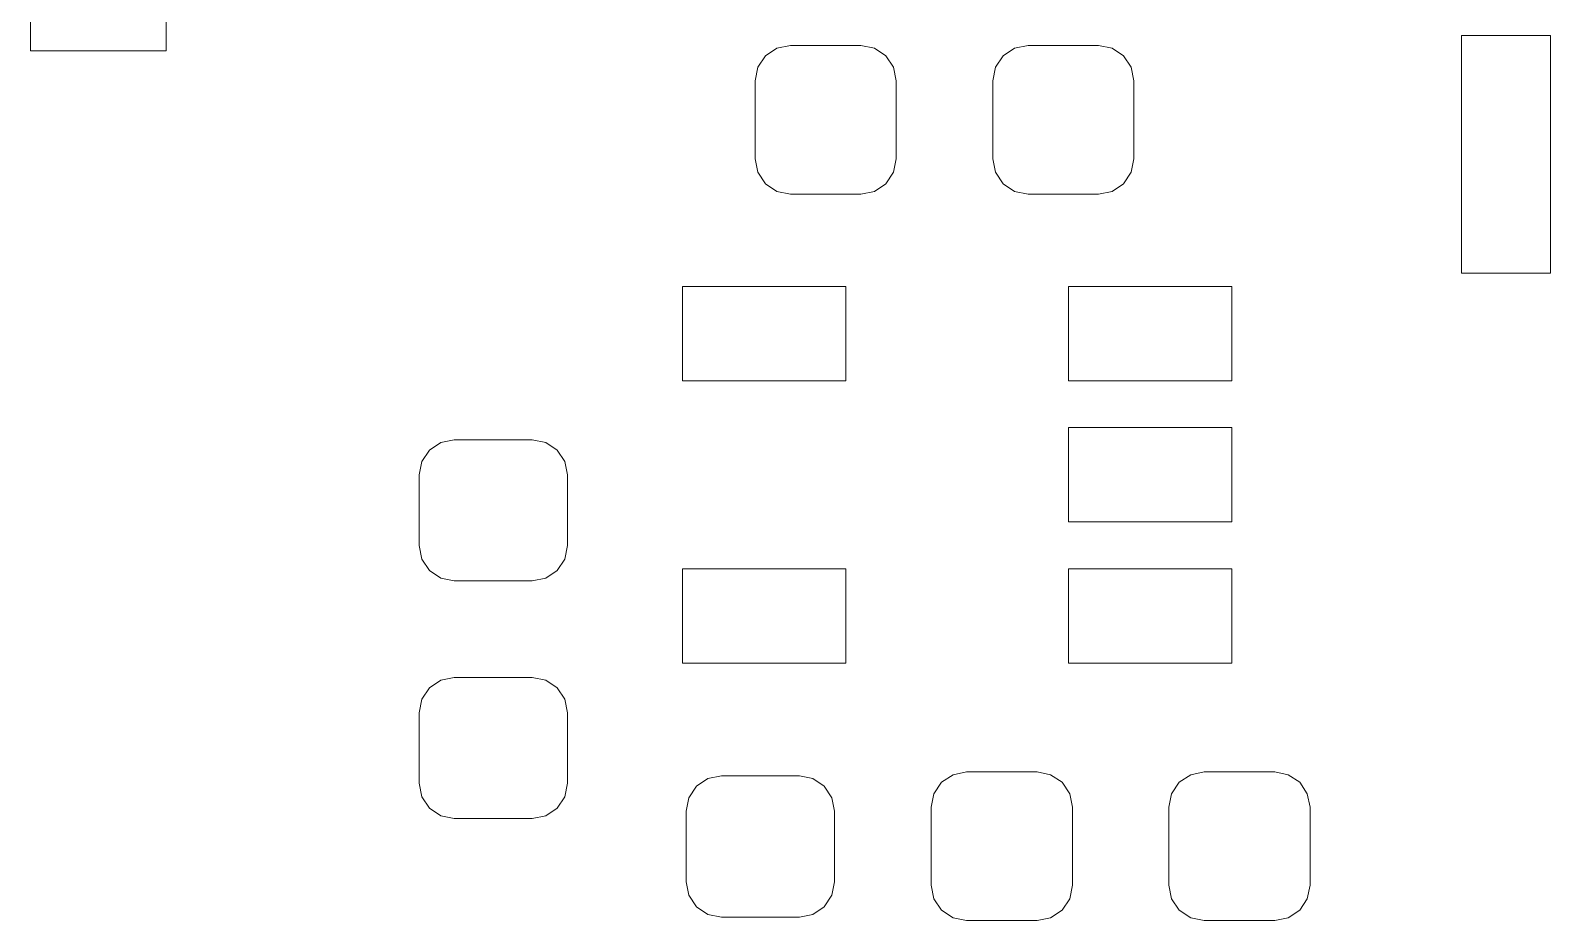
# Model space of a CAD drawing. Header units: millimetres. Extents: x -38 to 35, y -96 to 126.
# Drawn here: x -35.47 to -25.24, y -41.81 to -35.82 of the extents above; entities that cross this region are included whole.
import ezdxf

# ---------------------------------------------------------------- set-up
doc = ezdxf.new("R2010")
doc.units = ezdxf.units.MM
doc.header["$MEASUREMENT"] = 0
doc.layers.add('Layer 1', color=7, linetype='Continuous')

msp = doc.modelspace()

# ---------------------------------------------------------------- linework, layer by layer
at = {"layer": 'Layer 1', "lineweight": 9}
for points, knots in [([(-34.5571, -35.0378), (-34.5571, -35.0378), (-35.4715, -35.0378), (-35.4715, -35.0378), (-35.4715, -35.0378), (-35.4715, -35.0378), (-35.4715, -35.9522), (-35.4715, -35.9522), (-35.4715, -35.9522), (-35.4715, -35.9522), (-34.5571, -35.9522), (-34.5571, -35.9522), (-34.5571, -35.9522), (-34.5571, -35.9522), (-34.5571, -35.0378), (-34.5571, -35.0378)], [0, 0, 0, 0, 0.2, 0.2, 0.2, 0.2, 0.4, 0.4, 0.4, 0.4, 0.6, 0.6, 0.6, 0.6, 1, 1, 1, 1]), ([(-29.6415, -36.1539), (-29.6415, -36.1539), (-29.6596, -36.063), (-29.6596, -36.063), (-29.6596, -36.063), (-29.6596, -36.063), (-29.7111, -35.986), (-29.7111, -35.986), (-29.7111, -35.986), (-29.7111, -35.986), (-29.7881, -35.9345), (-29.7881, -35.9345), (-29.7881, -35.9345), (-29.7881, -35.9345), (-29.879, -35.9164), (-29.879, -35.9164), (-29.879, -35.9164), (-29.879, -35.9164), (-30.354, -35.9164), (-30.354, -35.9164), (-30.354, -35.9164), (-30.354, -35.9164), (-30.4449, -35.9345), (-30.4449, -35.9345), (-30.4449, -35.9345), (-30.4449, -35.9345), (-30.5219, -35.986), (-30.5219, -35.986), (-30.5219, -35.986), (-30.5219, -35.986), (-30.5734, -36.063), (-30.5734, -36.063), (-30.5734, -36.063), (-30.5734, -36.063), (-30.5915, -36.1539), (-30.5915, -36.1539), (-30.5915, -36.1539), (-30.5915, -36.1539), (-30.5915, -36.6789), (-30.5915, -36.6789), (-30.5915, -36.6789), (-30.5915, -36.6789), (-30.5734, -36.7698), (-30.5734, -36.7698), (-30.5734, -36.7698), (-30.5734, -36.7698), (-30.5219, -36.8468), (-30.5219, -36.8468), (-30.5219, -36.8468), (-30.5219, -36.8468), (-30.4449, -36.8983), (-30.4449, -36.8983), (-30.4449, -36.8983), (-30.4449, -36.8983), (-30.354, -36.9164), (-30.354, -36.9164), (-30.354, -36.9164), (-30.354, -36.9164), (-29.879, -36.9164), (-29.879, -36.9164), (-29.879, -36.9164), (-29.879, -36.9164), (-29.7881, -36.8983), (-29.7881, -36.8983), (-29.7881, -36.8983), (-29.7881, -36.8983), (-29.7111, -36.8468), (-29.7111, -36.8468), (-29.7111, -36.8468), (-29.7111, -36.8468), (-29.6596, -36.7698), (-29.6596, -36.7698), (-29.6596, -36.7698), (-29.6596, -36.7698), (-29.6415, -36.6789), (-29.6415, -36.6789), (-29.6415, -36.6789), (-29.6415, -36.6789), (-29.6415, -36.1539), (-29.6415, -36.1539)], [0, 0, 0, 0, 0.047619, 0.047619, 0.047619, 0.047619, 0.0952381, 0.0952381, 0.0952381, 0.0952381, 0.1428571, 0.1428571, 0.1428571, 0.1428571, 0.1904762, 0.1904762, 0.1904762, 0.1904762, 0.2380952, 0.2380952, 0.2380952, 0.2380952, 0.2857143, 0.2857143, 0.2857143, 0.2857143, 0.3333333, 0.3333333, 0.3333333, 0.3333333, 0.3809524, 0.3809524, 0.3809524, 0.3809524, 0.4285714, 0.4285714, 0.4285714, 0.4285714, 0.4761905, 0.4761905, 0.4761905, 0.4761905, 0.5238095, 0.5238095, 0.5238095, 0.5238095, 0.5714286, 0.5714286, 0.5714286, 0.5714286, 0.6190476, 0.6190476, 0.6190476, 0.6190476, 0.6666667, 0.6666667, 0.6666667, 0.6666667, 0.7142857, 0.7142857, 0.7142857, 0.7142857, 0.7619048, 0.7619048, 0.7619048, 0.7619048, 0.8095238, 0.8095238, 0.8095238, 0.8095238, 0.8571429, 0.8571429, 0.8571429, 0.8571429, 0.9047619, 0.9047619, 0.9047619, 0.9047619, 1, 1, 1, 1]), ([(-28.0415, -36.1539), (-28.0415, -36.1539), (-28.0596, -36.063), (-28.0596, -36.063), (-28.0596, -36.063), (-28.0596, -36.063), (-28.1111, -35.986), (-28.1111, -35.986), (-28.1111, -35.986), (-28.1111, -35.986), (-28.1881, -35.9345), (-28.1881, -35.9345), (-28.1881, -35.9345), (-28.1881, -35.9345), (-28.279, -35.9164), (-28.279, -35.9164), (-28.279, -35.9164), (-28.279, -35.9164), (-28.754, -35.9164), (-28.754, -35.9164), (-28.754, -35.9164), (-28.754, -35.9164), (-28.8449, -35.9345), (-28.8449, -35.9345), (-28.8449, -35.9345), (-28.8449, -35.9345), (-28.9219, -35.986), (-28.9219, -35.986), (-28.9219, -35.986), (-28.9219, -35.986), (-28.9734, -36.063), (-28.9734, -36.063), (-28.9734, -36.063), (-28.9734, -36.063), (-28.9915, -36.1539), (-28.9915, -36.1539), (-28.9915, -36.1539), (-28.9915, -36.1539), (-28.9915, -36.6789), (-28.9915, -36.6789), (-28.9915, -36.6789), (-28.9915, -36.6789), (-28.9734, -36.7698), (-28.9734, -36.7698), (-28.9734, -36.7698), (-28.9734, -36.7698), (-28.9219, -36.8468), (-28.9219, -36.8468), (-28.9219, -36.8468), (-28.9219, -36.8468), (-28.8449, -36.8983), (-28.8449, -36.8983), (-28.8449, -36.8983), (-28.8449, -36.8983), (-28.754, -36.9164), (-28.754, -36.9164), (-28.754, -36.9164), (-28.754, -36.9164), (-28.279, -36.9164), (-28.279, -36.9164), (-28.279, -36.9164), (-28.279, -36.9164), (-28.1881, -36.8983), (-28.1881, -36.8983), (-28.1881, -36.8983), (-28.1881, -36.8983), (-28.1111, -36.8468), (-28.1111, -36.8468), (-28.1111, -36.8468), (-28.1111, -36.8468), (-28.0596, -36.7698), (-28.0596, -36.7698), (-28.0596, -36.7698), (-28.0596, -36.7698), (-28.0415, -36.6789), (-28.0415, -36.6789), (-28.0415, -36.6789), (-28.0415, -36.6789), (-28.0415, -36.1539), (-28.0415, -36.1539)], [0, 0, 0, 0, 0.047619, 0.047619, 0.047619, 0.047619, 0.0952381, 0.0952381, 0.0952381, 0.0952381, 0.1428571, 0.1428571, 0.1428571, 0.1428571, 0.1904762, 0.1904762, 0.1904762, 0.1904762, 0.2380952, 0.2380952, 0.2380952, 0.2380952, 0.2857143, 0.2857143, 0.2857143, 0.2857143, 0.3333333, 0.3333333, 0.3333333, 0.3333333, 0.3809524, 0.3809524, 0.3809524, 0.3809524, 0.4285714, 0.4285714, 0.4285714, 0.4285714, 0.4761905, 0.4761905, 0.4761905, 0.4761905, 0.5238095, 0.5238095, 0.5238095, 0.5238095, 0.5714286, 0.5714286, 0.5714286, 0.5714286, 0.6190476, 0.6190476, 0.6190476, 0.6190476, 0.6666667, 0.6666667, 0.6666667, 0.6666667, 0.7142857, 0.7142857, 0.7142857, 0.7142857, 0.7619048, 0.7619048, 0.7619048, 0.7619048, 0.8095238, 0.8095238, 0.8095238, 0.8095238, 0.8571429, 0.8571429, 0.8571429, 0.8571429, 0.9047619, 0.9047619, 0.9047619, 0.9047619, 1, 1, 1, 1]), ([(-32.0923, -39.5197), (-32.0923, -39.5197), (-32.0014, -39.5016), (-32.0014, -39.5016), (-32.0014, -39.5016), (-32.0014, -39.5016), (-31.9244, -39.4501), (-31.9244, -39.4501), (-31.9244, -39.4501), (-31.9244, -39.4501), (-31.8729, -39.3731), (-31.8729, -39.3731), (-31.8729, -39.3731), (-31.8729, -39.3731), (-31.8548, -39.2822), (-31.8548, -39.2822), (-31.8548, -39.2822), (-31.8548, -39.2822), (-31.8548, -38.8072), (-31.8548, -38.8072), (-31.8548, -38.8072), (-31.8548, -38.8072), (-31.8729, -38.7163), (-31.8729, -38.7163), (-31.8729, -38.7163), (-31.8729, -38.7163), (-31.9244, -38.6393), (-31.9244, -38.6393), (-31.9244, -38.6393), (-31.9244, -38.6393), (-32.0014, -38.5878), (-32.0014, -38.5878), (-32.0014, -38.5878), (-32.0014, -38.5878), (-32.0923, -38.5697), (-32.0923, -38.5697), (-32.0923, -38.5697), (-32.0923, -38.5697), (-32.6173, -38.5697), (-32.6173, -38.5697), (-32.6173, -38.5697), (-32.6173, -38.5697), (-32.7082, -38.5878), (-32.7082, -38.5878), (-32.7082, -38.5878), (-32.7082, -38.5878), (-32.7852, -38.6393), (-32.7852, -38.6393), (-32.7852, -38.6393), (-32.7852, -38.6393), (-32.8367, -38.7163), (-32.8367, -38.7163), (-32.8367, -38.7163), (-32.8367, -38.7163), (-32.8548, -38.8072), (-32.8548, -38.8072), (-32.8548, -38.8072), (-32.8548, -38.8072), (-32.8548, -39.2822), (-32.8548, -39.2822), (-32.8548, -39.2822), (-32.8548, -39.2822), (-32.8367, -39.3731), (-32.8367, -39.3731), (-32.8367, -39.3731), (-32.8367, -39.3731), (-32.7852, -39.4501), (-32.7852, -39.4501), (-32.7852, -39.4501), (-32.7852, -39.4501), (-32.7082, -39.5016), (-32.7082, -39.5016), (-32.7082, -39.5016), (-32.7082, -39.5016), (-32.6173, -39.5197), (-32.6173, -39.5197), (-32.6173, -39.5197), (-32.6173, -39.5197), (-32.0923, -39.5197), (-32.0923, -39.5197)], [0, 0, 0, 0, 0.047619, 0.047619, 0.047619, 0.047619, 0.0952381, 0.0952381, 0.0952381, 0.0952381, 0.1428571, 0.1428571, 0.1428571, 0.1428571, 0.1904762, 0.1904762, 0.1904762, 0.1904762, 0.2380952, 0.2380952, 0.2380952, 0.2380952, 0.2857143, 0.2857143, 0.2857143, 0.2857143, 0.3333333, 0.3333333, 0.3333333, 0.3333333, 0.3809524, 0.3809524, 0.3809524, 0.3809524, 0.4285714, 0.4285714, 0.4285714, 0.4285714, 0.4761905, 0.4761905, 0.4761905, 0.4761905, 0.5238095, 0.5238095, 0.5238095, 0.5238095, 0.5714286, 0.5714286, 0.5714286, 0.5714286, 0.6190476, 0.6190476, 0.6190476, 0.6190476, 0.6666667, 0.6666667, 0.6666667, 0.6666667, 0.7142857, 0.7142857, 0.7142857, 0.7142857, 0.7619048, 0.7619048, 0.7619048, 0.7619048, 0.8095238, 0.8095238, 0.8095238, 0.8095238, 0.8571429, 0.8571429, 0.8571429, 0.8571429, 0.9047619, 0.9047619, 0.9047619, 0.9047619, 1, 1, 1, 1]), ([(-32.0923, -41.1197), (-32.0923, -41.1197), (-32.0014, -41.1016), (-32.0014, -41.1016), (-32.0014, -41.1016), (-32.0014, -41.1016), (-31.9244, -41.0501), (-31.9244, -41.0501), (-31.9244, -41.0501), (-31.9244, -41.0501), (-31.8729, -40.9731), (-31.8729, -40.9731), (-31.8729, -40.9731), (-31.8729, -40.9731), (-31.8548, -40.8822), (-31.8548, -40.8822), (-31.8548, -40.8822), (-31.8548, -40.8822), (-31.8548, -40.4072), (-31.8548, -40.4072), (-31.8548, -40.4072), (-31.8548, -40.4072), (-31.8729, -40.3163), (-31.8729, -40.3163), (-31.8729, -40.3163), (-31.8729, -40.3163), (-31.9244, -40.2393), (-31.9244, -40.2393), (-31.9244, -40.2393), (-31.9244, -40.2393), (-32.0014, -40.1878), (-32.0014, -40.1878), (-32.0014, -40.1878), (-32.0014, -40.1878), (-32.0923, -40.1697), (-32.0923, -40.1697), (-32.0923, -40.1697), (-32.0923, -40.1697), (-32.6173, -40.1697), (-32.6173, -40.1697), (-32.6173, -40.1697), (-32.6173, -40.1697), (-32.7082, -40.1878), (-32.7082, -40.1878), (-32.7082, -40.1878), (-32.7082, -40.1878), (-32.7852, -40.2393), (-32.7852, -40.2393), (-32.7852, -40.2393), (-32.7852, -40.2393), (-32.8367, -40.3163), (-32.8367, -40.3163), (-32.8367, -40.3163), (-32.8367, -40.3163), (-32.8548, -40.4072), (-32.8548, -40.4072), (-32.8548, -40.4072), (-32.8548, -40.4072), (-32.8548, -40.8822), (-32.8548, -40.8822), (-32.8548, -40.8822), (-32.8548, -40.8822), (-32.8367, -40.9731), (-32.8367, -40.9731), (-32.8367, -40.9731), (-32.8367, -40.9731), (-32.7852, -41.0501), (-32.7852, -41.0501), (-32.7852, -41.0501), (-32.7852, -41.0501), (-32.7082, -41.1016), (-32.7082, -41.1016), (-32.7082, -41.1016), (-32.7082, -41.1016), (-32.6173, -41.1197), (-32.6173, -41.1197), (-32.6173, -41.1197), (-32.6173, -41.1197), (-32.0923, -41.1197), (-32.0923, -41.1197)], [0, 0, 0, 0, 0.047619, 0.047619, 0.047619, 0.047619, 0.0952381, 0.0952381, 0.0952381, 0.0952381, 0.1428571, 0.1428571, 0.1428571, 0.1428571, 0.1904762, 0.1904762, 0.1904762, 0.1904762, 0.2380952, 0.2380952, 0.2380952, 0.2380952, 0.2857143, 0.2857143, 0.2857143, 0.2857143, 0.3333333, 0.3333333, 0.3333333, 0.3333333, 0.3809524, 0.3809524, 0.3809524, 0.3809524, 0.4285714, 0.4285714, 0.4285714, 0.4285714, 0.4761905, 0.4761905, 0.4761905, 0.4761905, 0.5238095, 0.5238095, 0.5238095, 0.5238095, 0.5714286, 0.5714286, 0.5714286, 0.5714286, 0.6190476, 0.6190476, 0.6190476, 0.6190476, 0.6666667, 0.6666667, 0.6666667, 0.6666667, 0.7142857, 0.7142857, 0.7142857, 0.7142857, 0.7619048, 0.7619048, 0.7619048, 0.7619048, 0.8095238, 0.8095238, 0.8095238, 0.8095238, 0.8571429, 0.8571429, 0.8571429, 0.8571429, 0.9047619, 0.9047619, 0.9047619, 0.9047619, 1, 1, 1, 1]), ([(-30.8188, -40.8324), (-30.8188, -40.8324), (-30.9097, -40.8505), (-30.9097, -40.8505), (-30.9097, -40.8505), (-30.9097, -40.8505), (-30.9867, -40.902), (-30.9867, -40.902), (-30.9867, -40.902), (-30.9867, -40.902), (-31.0382, -40.979), (-31.0382, -40.979), (-31.0382, -40.979), (-31.0382, -40.979), (-31.0563, -41.0699), (-31.0563, -41.0699), (-31.0563, -41.0699), (-31.0563, -41.0699), (-31.0563, -41.5449), (-31.0563, -41.5449), (-31.0563, -41.5449), (-31.0563, -41.5449), (-31.0382, -41.6358), (-31.0382, -41.6358), (-31.0382, -41.6358), (-31.0382, -41.6358), (-30.9867, -41.7128), (-30.9867, -41.7128), (-30.9867, -41.7128), (-30.9867, -41.7128), (-30.9097, -41.7643), (-30.9097, -41.7643), (-30.9097, -41.7643), (-30.9097, -41.7643), (-30.8188, -41.7824), (-30.8188, -41.7824), (-30.8188, -41.7824), (-30.8188, -41.7824), (-30.2938, -41.7824), (-30.2938, -41.7824), (-30.2938, -41.7824), (-30.2938, -41.7824), (-30.2029, -41.7643), (-30.2029, -41.7643), (-30.2029, -41.7643), (-30.2029, -41.7643), (-30.1259, -41.7128), (-30.1259, -41.7128), (-30.1259, -41.7128), (-30.1259, -41.7128), (-30.0744, -41.6358), (-30.0744, -41.6358), (-30.0744, -41.6358), (-30.0744, -41.6358), (-30.0563, -41.5449), (-30.0563, -41.5449), (-30.0563, -41.5449), (-30.0563, -41.5449), (-30.0563, -41.0699), (-30.0563, -41.0699), (-30.0563, -41.0699), (-30.0563, -41.0699), (-30.0744, -40.979), (-30.0744, -40.979), (-30.0744, -40.979), (-30.0744, -40.979), (-30.1259, -40.902), (-30.1259, -40.902), (-30.1259, -40.902), (-30.1259, -40.902), (-30.2029, -40.8505), (-30.2029, -40.8505), (-30.2029, -40.8505), (-30.2029, -40.8505), (-30.2938, -40.8324), (-30.2938, -40.8324), (-30.2938, -40.8324), (-30.2938, -40.8324), (-30.8188, -40.8324), (-30.8188, -40.8324)], [0, 0, 0, 0, 0.047619, 0.047619, 0.047619, 0.047619, 0.0952381, 0.0952381, 0.0952381, 0.0952381, 0.1428571, 0.1428571, 0.1428571, 0.1428571, 0.1904762, 0.1904762, 0.1904762, 0.1904762, 0.2380952, 0.2380952, 0.2380952, 0.2380952, 0.2857143, 0.2857143, 0.2857143, 0.2857143, 0.3333333, 0.3333333, 0.3333333, 0.3333333, 0.3809524, 0.3809524, 0.3809524, 0.3809524, 0.4285714, 0.4285714, 0.4285714, 0.4285714, 0.4761905, 0.4761905, 0.4761905, 0.4761905, 0.5238095, 0.5238095, 0.5238095, 0.5238095, 0.5714286, 0.5714286, 0.5714286, 0.5714286, 0.6190476, 0.6190476, 0.6190476, 0.6190476, 0.6666667, 0.6666667, 0.6666667, 0.6666667, 0.7142857, 0.7142857, 0.7142857, 0.7142857, 0.7619048, 0.7619048, 0.7619048, 0.7619048, 0.8095238, 0.8095238, 0.8095238, 0.8095238, 0.8571429, 0.8571429, 0.8571429, 0.8571429, 0.9047619, 0.9047619, 0.9047619, 0.9047619, 1, 1, 1, 1]), ([(-29.4053, -41.5685), (-29.4053, -41.5685), (-29.3872, -41.6594), (-29.3872, -41.6594), (-29.3872, -41.6594), (-29.3872, -41.6594), (-29.3357, -41.7364), (-29.3357, -41.7364), (-29.3357, -41.7364), (-29.3357, -41.7364), (-29.2587, -41.7879), (-29.2587, -41.7879), (-29.2587, -41.7879), (-29.2587, -41.7879), (-29.1678, -41.806), (-29.1678, -41.806), (-29.1678, -41.806), (-29.1678, -41.806), (-28.6928, -41.806), (-28.6928, -41.806), (-28.6928, -41.806), (-28.6928, -41.806), (-28.6019, -41.7879), (-28.6019, -41.7879), (-28.6019, -41.7879), (-28.6019, -41.7879), (-28.5249, -41.7364), (-28.5249, -41.7364), (-28.5249, -41.7364), (-28.5249, -41.7364), (-28.4734, -41.6594), (-28.4734, -41.6594), (-28.4734, -41.6594), (-28.4734, -41.6594), (-28.4553, -41.5685), (-28.4553, -41.5685), (-28.4553, -41.5685), (-28.4553, -41.5685), (-28.4553, -41.0435), (-28.4553, -41.0435), (-28.4553, -41.0435), (-28.4553, -41.0435), (-28.4734, -40.9526), (-28.4734, -40.9526), (-28.4734, -40.9526), (-28.4734, -40.9526), (-28.5249, -40.8756), (-28.5249, -40.8756), (-28.5249, -40.8756), (-28.5249, -40.8756), (-28.6019, -40.8241), (-28.6019, -40.8241), (-28.6019, -40.8241), (-28.6019, -40.8241), (-28.6928, -40.806), (-28.6928, -40.806), (-28.6928, -40.806), (-28.6928, -40.806), (-29.1678, -40.806), (-29.1678, -40.806), (-29.1678, -40.806), (-29.1678, -40.806), (-29.2587, -40.8241), (-29.2587, -40.8241), (-29.2587, -40.8241), (-29.2587, -40.8241), (-29.3357, -40.8756), (-29.3357, -40.8756), (-29.3357, -40.8756), (-29.3357, -40.8756), (-29.3872, -40.9526), (-29.3872, -40.9526), (-29.3872, -40.9526), (-29.3872, -40.9526), (-29.4053, -41.0435), (-29.4053, -41.0435), (-29.4053, -41.0435), (-29.4053, -41.0435), (-29.4053, -41.5685), (-29.4053, -41.5685)], [0, 0, 0, 0, 0.047619, 0.047619, 0.047619, 0.047619, 0.0952381, 0.0952381, 0.0952381, 0.0952381, 0.1428571, 0.1428571, 0.1428571, 0.1428571, 0.1904762, 0.1904762, 0.1904762, 0.1904762, 0.2380952, 0.2380952, 0.2380952, 0.2380952, 0.2857143, 0.2857143, 0.2857143, 0.2857143, 0.3333333, 0.3333333, 0.3333333, 0.3333333, 0.3809524, 0.3809524, 0.3809524, 0.3809524, 0.4285714, 0.4285714, 0.4285714, 0.4285714, 0.4761905, 0.4761905, 0.4761905, 0.4761905, 0.5238095, 0.5238095, 0.5238095, 0.5238095, 0.5714286, 0.5714286, 0.5714286, 0.5714286, 0.6190476, 0.6190476, 0.6190476, 0.6190476, 0.6666667, 0.6666667, 0.6666667, 0.6666667, 0.7142857, 0.7142857, 0.7142857, 0.7142857, 0.7619048, 0.7619048, 0.7619048, 0.7619048, 0.8095238, 0.8095238, 0.8095238, 0.8095238, 0.8571429, 0.8571429, 0.8571429, 0.8571429, 0.9047619, 0.9047619, 0.9047619, 0.9047619, 1, 1, 1, 1]), ([(-27.8053, -41.5685), (-27.8053, -41.5685), (-27.7872, -41.6594), (-27.7872, -41.6594), (-27.7872, -41.6594), (-27.7872, -41.6594), (-27.7357, -41.7364), (-27.7357, -41.7364), (-27.7357, -41.7364), (-27.7357, -41.7364), (-27.6587, -41.7879), (-27.6587, -41.7879), (-27.6587, -41.7879), (-27.6587, -41.7879), (-27.5678, -41.806), (-27.5678, -41.806), (-27.5678, -41.806), (-27.5678, -41.806), (-27.0928, -41.806), (-27.0928, -41.806), (-27.0928, -41.806), (-27.0928, -41.806), (-27.0019, -41.7879), (-27.0019, -41.7879), (-27.0019, -41.7879), (-27.0019, -41.7879), (-26.9249, -41.7364), (-26.9249, -41.7364), (-26.9249, -41.7364), (-26.9249, -41.7364), (-26.8734, -41.6594), (-26.8734, -41.6594), (-26.8734, -41.6594), (-26.8734, -41.6594), (-26.8553, -41.5685), (-26.8553, -41.5685), (-26.8553, -41.5685), (-26.8553, -41.5685), (-26.8553, -41.0435), (-26.8553, -41.0435), (-26.8553, -41.0435), (-26.8553, -41.0435), (-26.8734, -40.9526), (-26.8734, -40.9526), (-26.8734, -40.9526), (-26.8734, -40.9526), (-26.9249, -40.8756), (-26.9249, -40.8756), (-26.9249, -40.8756), (-26.9249, -40.8756), (-27.0019, -40.8241), (-27.0019, -40.8241), (-27.0019, -40.8241), (-27.0019, -40.8241), (-27.0928, -40.806), (-27.0928, -40.806), (-27.0928, -40.806), (-27.0928, -40.806), (-27.5678, -40.806), (-27.5678, -40.806), (-27.5678, -40.806), (-27.5678, -40.806), (-27.6587, -40.8241), (-27.6587, -40.8241), (-27.6587, -40.8241), (-27.6587, -40.8241), (-27.7357, -40.8756), (-27.7357, -40.8756), (-27.7357, -40.8756), (-27.7357, -40.8756), (-27.7872, -40.9526), (-27.7872, -40.9526), (-27.7872, -40.9526), (-27.7872, -40.9526), (-27.8053, -41.0435), (-27.8053, -41.0435), (-27.8053, -41.0435), (-27.8053, -41.0435), (-27.8053, -41.5685), (-27.8053, -41.5685)], [0, 0, 0, 0, 0.047619, 0.047619, 0.047619, 0.047619, 0.0952381, 0.0952381, 0.0952381, 0.0952381, 0.1428571, 0.1428571, 0.1428571, 0.1428571, 0.1904762, 0.1904762, 0.1904762, 0.1904762, 0.2380952, 0.2380952, 0.2380952, 0.2380952, 0.2857143, 0.2857143, 0.2857143, 0.2857143, 0.3333333, 0.3333333, 0.3333333, 0.3333333, 0.3809524, 0.3809524, 0.3809524, 0.3809524, 0.4285714, 0.4285714, 0.4285714, 0.4285714, 0.4761905, 0.4761905, 0.4761905, 0.4761905, 0.5238095, 0.5238095, 0.5238095, 0.5238095, 0.5714286, 0.5714286, 0.5714286, 0.5714286, 0.6190476, 0.6190476, 0.6190476, 0.6190476, 0.6666667, 0.6666667, 0.6666667, 0.6666667, 0.7142857, 0.7142857, 0.7142857, 0.7142857, 0.7619048, 0.7619048, 0.7619048, 0.7619048, 0.8095238, 0.8095238, 0.8095238, 0.8095238, 0.8571429, 0.8571429, 0.8571429, 0.8571429, 0.9047619, 0.9047619, 0.9047619, 0.9047619, 1, 1, 1, 1])]:
    msp.add_open_spline(points, degree=3, knots=knots, dxfattribs=at)
at = {"layer": 'Layer 1', "color": 250, "lineweight": 9}
for points in [[(-25.2353, -37.4495), (-25.2353, -37.4495), (-25.2353, -35.8495), (-25.2353, -35.8495), (-25.2353, -35.8495), (-25.2353, -35.8495), (-25.8353, -35.8495), (-25.8353, -35.8495), (-25.8353, -35.8495), (-25.8353, -35.8495), (-25.8353, -37.4495), (-25.8353, -37.4495), (-25.8353, -37.4495), (-25.8353, -37.4495), (-25.2353, -37.4495), (-25.2353, -37.4495)], [(-31.0807, -38.1735), (-31.0807, -38.1735), (-29.9807, -38.1735), (-29.9807, -38.1735), (-29.9807, -38.1735), (-29.9807, -38.1735), (-29.9807, -37.5385), (-29.9807, -37.5385), (-29.9807, -37.5385), (-29.9807, -37.5385), (-31.0807, -37.5385), (-31.0807, -37.5385), (-31.0807, -37.5385), (-31.0807, -37.5385), (-31.0807, -38.1735), (-31.0807, -38.1735)], [(-28.4807, -38.1735), (-28.4807, -38.1735), (-27.3807, -38.1735), (-27.3807, -38.1735), (-27.3807, -38.1735), (-27.3807, -38.1735), (-27.3807, -37.5385), (-27.3807, -37.5385), (-27.3807, -37.5385), (-27.3807, -37.5385), (-28.4807, -37.5385), (-28.4807, -37.5385), (-28.4807, -37.5385), (-28.4807, -37.5385), (-28.4807, -38.1735), (-28.4807, -38.1735)], [(-28.4807, -39.1235), (-28.4807, -39.1235), (-27.3807, -39.1235), (-27.3807, -39.1235), (-27.3807, -39.1235), (-27.3807, -39.1235), (-27.3807, -38.4885), (-27.3807, -38.4885), (-27.3807, -38.4885), (-27.3807, -38.4885), (-28.4807, -38.4885), (-28.4807, -38.4885), (-28.4807, -38.4885), (-28.4807, -38.4885), (-28.4807, -39.1235), (-28.4807, -39.1235)], [(-31.0807, -40.0735), (-31.0807, -40.0735), (-29.9807, -40.0735), (-29.9807, -40.0735), (-29.9807, -40.0735), (-29.9807, -40.0735), (-29.9807, -39.4385), (-29.9807, -39.4385), (-29.9807, -39.4385), (-29.9807, -39.4385), (-31.0807, -39.4385), (-31.0807, -39.4385), (-31.0807, -39.4385), (-31.0807, -39.4385), (-31.0807, -40.0735), (-31.0807, -40.0735)], [(-28.4807, -40.0735), (-28.4807, -40.0735), (-27.3807, -40.0735), (-27.3807, -40.0735), (-27.3807, -40.0735), (-27.3807, -40.0735), (-27.3807, -39.4385), (-27.3807, -39.4385), (-27.3807, -39.4385), (-27.3807, -39.4385), (-28.4807, -39.4385), (-28.4807, -39.4385), (-28.4807, -39.4385), (-28.4807, -39.4385), (-28.4807, -40.0735), (-28.4807, -40.0735)]]:
    msp.add_open_spline(points, degree=3, knots=[0, 0, 0, 0, 0.2, 0.2, 0.2, 0.2, 0.4, 0.4, 0.4, 0.4, 0.6, 0.6, 0.6, 0.6, 1, 1, 1, 1], dxfattribs=at)

doc.saveas('drawing.dxf')
